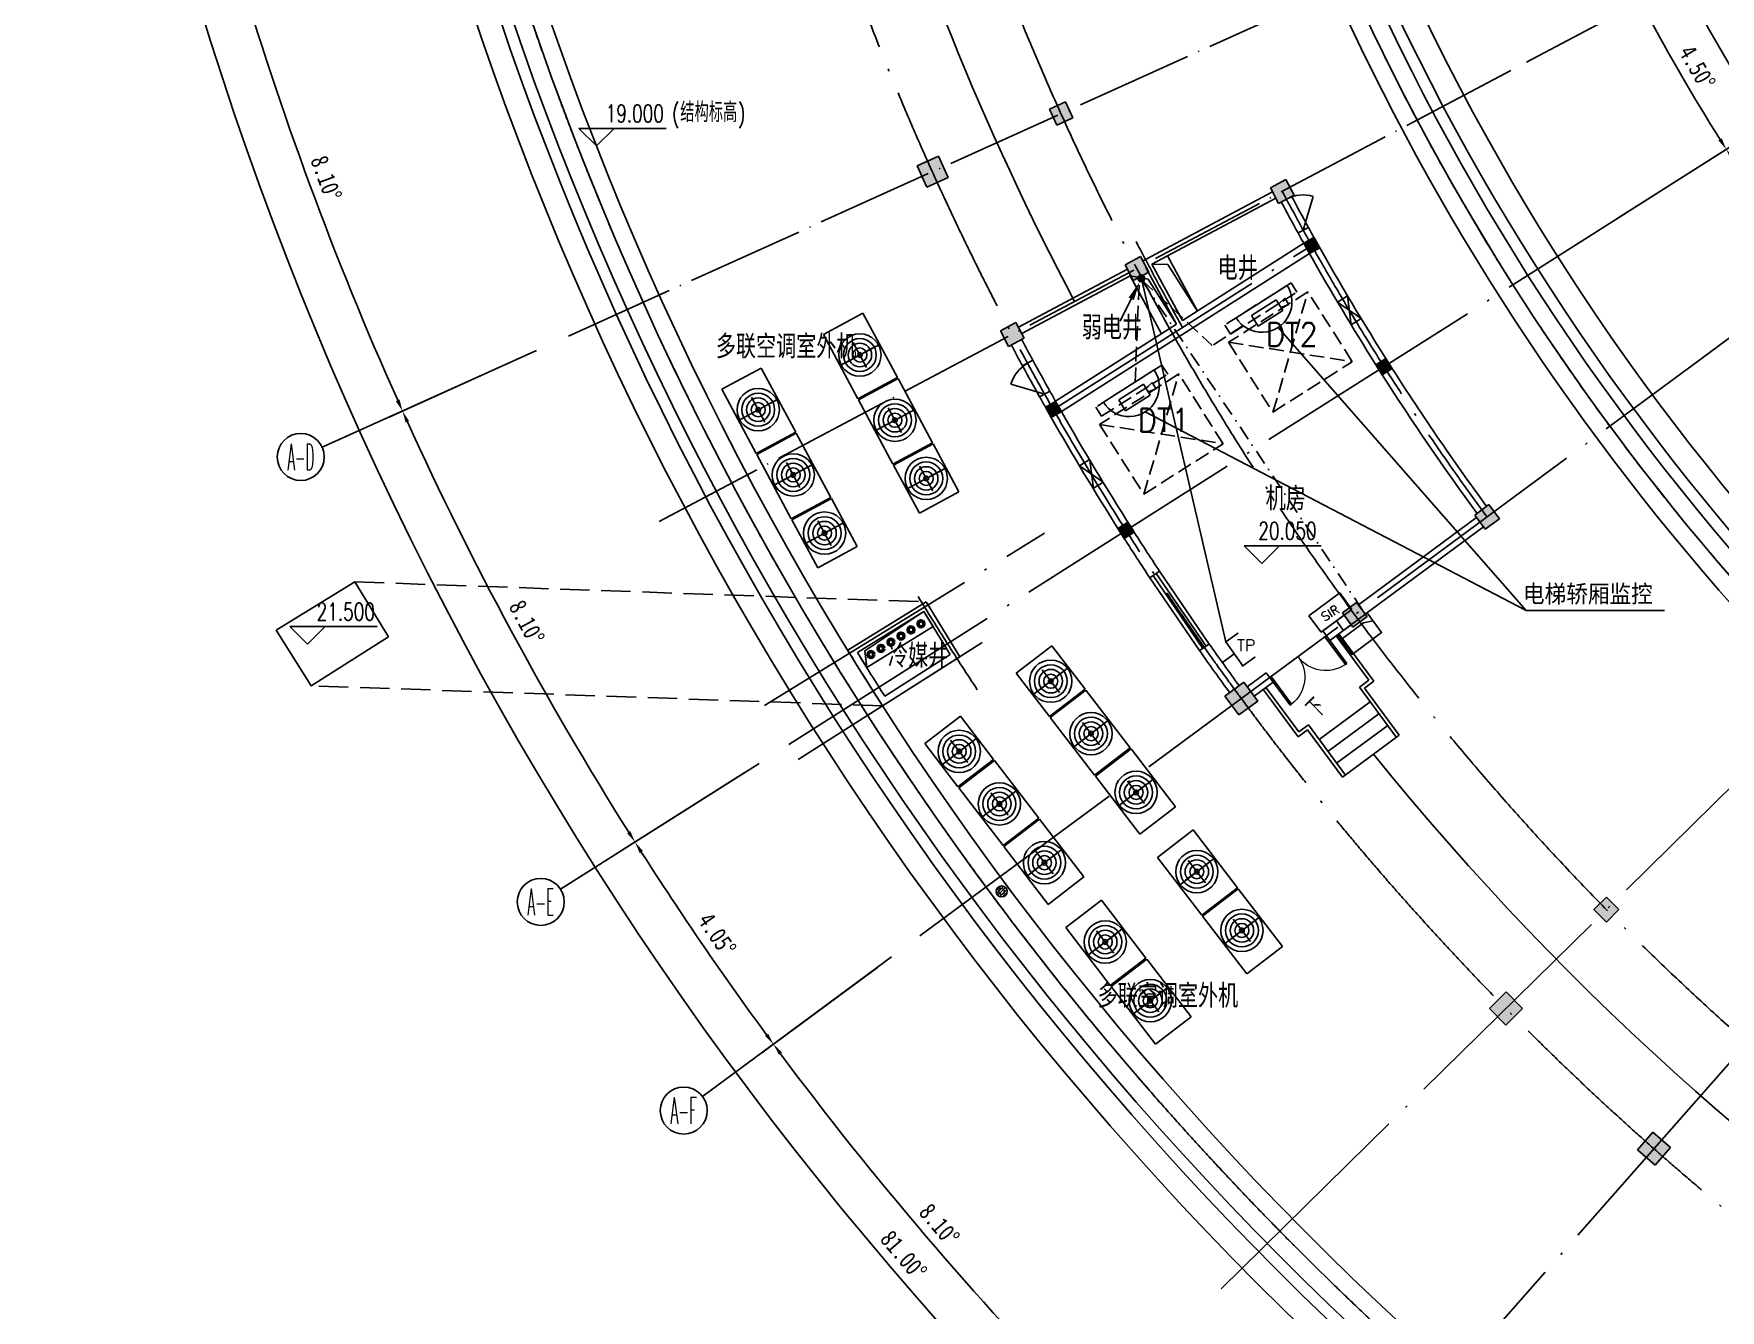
# Model space of a CAD drawing. Extents: x 13680 to 1640314, y -473492 to 65390.
# Drawn here: x 1534365 to 1563073, y -330777 to -309056 of the extents above; entities that cross this region are included whole.
import ezdxf
from ezdxf.enums import TextEntityAlignment as Align

# ---------------------------------------------------------------- set-up
doc = ezdxf.new("R2010")
doc.units = 0
doc.header["$LTSCALE"] = 1000
doc.header["$MEASUREMENT"] = 0
for name, pattern in [('DASH', [0.35, 0.25, -0.1]), ('DASHDOT', [1, 0.5, -0.25, 0, -0.25]), ('DOTE', [2.42, 2, -0.2, 0.02, -0.2])]:
    doc.linetypes.add(name, pattern=pattern)
for name, color, linetype in [('0-电气文字', 6, 'Continuous'), ('ACS_FFG_FM_F', 7, 'Continuous'), ('AXIS', 1, 'Continuous'), ('AXIS_TEXT', 7, 'Continuous'), ('COLUMN', 255, 'Continuous'), ('DIM_ELEV', 3, 'Continuous'), ('DIM_SYMB', 3, 'Continuous'), ('DOOR_FIRE', 4, 'Continuous'), ('DOTE', 8, 'DOTE'), ('EQUIP-通讯', 6, 'Continuous'), ('EQUIP_地漏', 7, 'Continuous'), ('PUB_HATCH', 8, 'Continuous'), ('PUB_TEXT', 7, 'Continuous'), ('STAIR', 2, 'Continuous'), ('TEL_TEXT', 7, 'Continuous'), ('VPIPE-雨水', 4, 'DASH'), ('WALL', 255, 'Continuous'), ('WINDOW', 2, 'Continuous'), ('WINDOW_GROUND', 21, 'Continuous'), ('WIRE-照明', 120, 'Continuous'), ('安保设备SA', 241, 'Continuous')]:
    doc.layers.add(name, color=color, linetype=linetype)
doc.layers.add('ACS_DLJ_QYG', color=6, linetype='Continuous', lineweight=50)
doc.layers.add('KT-SB', color=1, linetype='Continuous', lineweight=30)
doc.styles.add('-DXTGEDITXT', font='GEDITXT', dxfattribs={"bigfont": 'DXT'})
doc.styles.add('-宋体', font='', dxfattribs={"width": 1.3})
doc.styles.add('_TCH_AXIS', font='COMPLEX', dxfattribs={"bigfont": 'GBCBIG'})
doc.styles.add('_TCH_DIM', font='SIMPLEX', dxfattribs={"bigfont": 'GBCBIG'})
doc.styles.add('_TEL_DIM', font='SIMPLEX', dxfattribs={"width": 0.8, "height": 3.5, "bigfont": 'HZTXT'})
doc.styles.add('dim_font', font='', dxfattribs={"width": 0.8})
doc.styles.get("Standard").update_dxf_attribs({"font": 'haiwenrs.shx', "bigfont": 'hztxt.shx'})
doc.styles.get('-宋体').set_extended_font_data('NSimSun')
doc.styles.get('dim_font').set_extended_font_data('NSimSun')
doc.dimstyles.new('ANGL', dxfattribs={"dimtxt": 300, "dimasz": 200, "dimexe": 250, "dimexo": 300, "dimgap": 150, "dimtad": 1, "dimdec": 0, "dimzin": 0, "dimdsep": 46, "dimtxsty": 'dim_font', "dimcen": 0.09, "dimclrt": 7, "dimazin": 2, "dimtfac": 1, "dimtdec": 0, "dimtix": 1, "dimtmove": 2, "dimatfit": 3, "dimfxl": 1, "dimtolj": 1, "dimtzin": 0, "dimarcsym": 0})

# ---------------------------------------------------------------- blocks, each defined once
blk = doc.blocks.new('2222')
at = {"layer": 'KT-SB', "color": 8, "lineweight": -3}
for p, q in [((403625, -41152), (403625, -40387)), ((404865, -40387), (403625, -40387)), ((403625, -40387), (403625, -41152)), ((403625, -41152), (403625, -40387)), ((404225, -41152), (404225, -40387)), ((404865, -41152), (404865, -40387)), ((404865, -41152), (404865, -40387)), ((404865, -40387), (404865, -41152)), ((404865, -41152), (404865, -40387)), ((404865, -41152), (404865, -40387)), ((404885, -41152), (404885, -40387)), ((406125, -40387), (404885, -40387)), ((404885, -40387), (404885, -41152)), ((404885, -41152), (404885, -40387)), ((405485, -41152), (405485, -40387)), ((406125, -41152), (406125, -40387)), ((406125, -41152), (406125, -40387)), ((406125, -40387), (406125, -41152)), ((406125, -41152), (406125, -40387)), ((406125, -41152), (406125, -40387)), ((406145, -41152), (406145, -40387)), ((406145, -41152), (406145, -40387)), ((406145, -41152), (406145, -40387)), ((407075, -40387), (406145, -40387)), ((406145, -40387), (406145, -41152)), ((406145, -41152), (406145, -40387)), ((406145, -41152), (406145, -40387)), ((406610, -41152), (406610, -40387)), ((406610, -41152), (406610, -40387)), ((406610, -41152), (406610, -40387)), ((407075, -41152), (407075, -40387)), ((404225, -41009), (404225, -40529)), ((405485, -41009), (405485, -40529)), ((406610, -41009), (406610, -40529)), ((404465, -40769), (403985, -40769)), ((405725, -40769), (405245, -40769)), ((406850, -40769), (406370, -40769)), ((403625, -41152), (404865, -41152)), ((404885, -41152), (406125, -41152)), ((406145, -41152), (407075, -41152))]:
    blk.add_line(p, q, dxfattribs=at)
for centre, radius in [((404225, -40769), 360), ((405485, -40769), 360), ((406610, -40769), 360), ((404225, -40769), 280), ((404225, -40769), 200), ((404225, -40769), 120), ((404225, -40769), 40), ((405485, -40769), 280), ((405485, -40769), 200), ((405485, -40769), 120), ((405485, -40769), 40), ((406610, -40769), 280), ((406610, -40769), 200), ((406610, -40769), 120), ((406610, -40769), 40)]:
    blk.add_circle(centre, radius, dxfattribs=at)
blk = doc.blocks.new('rewrweqrwer')
at = {"layer": 'KT-SB', "color": 8, "lineweight": -3}
for p, q in [((403556, -32703), (403556, -31938)), ((404796, -31938), (403556, -31938)), ((403556, -31938), (403556, -32703)), ((403556, -32703), (403556, -31938)), ((404156, -32703), (404156, -31938)), ((404156, -32561), (404156, -32081)), ((404796, -32703), (404796, -31938)), ((404796, -32703), (404796, -31938)), ((404796, -31938), (404796, -32703)), ((404796, -32703), (404796, -31938)), ((404796, -32703), (404796, -31938)), ((404816, -32703), (404816, -31938)), ((406056, -31938), (404816, -31938)), ((404816, -31938), (404816, -32703)), ((404816, -32703), (404816, -31938)), ((405416, -32703), (405416, -31938)), ((405416, -32561), (405416, -32081)), ((406056, -32703), (406056, -31938)), ((406056, -32703), (406056, -31938)), ((406056, -31938), (406056, -32703)), ((406056, -32703), (406056, -31938)), ((406056, -32703), (406056, -31938)), ((404396, -32321), (403916, -32321)), ((405656, -32321), (405176, -32321)), ((403556, -32703), (404796, -32703)), ((404816, -32703), (406056, -32703))]:
    blk.add_line(p, q, dxfattribs=at)
for centre, radius in [((404156, -32321), 360), ((404156, -32321), 280), ((404156, -32321), 200), ((405416, -32321), 360), ((405416, -32321), 280), ((405416, -32321), 200), ((404156, -32321), 120), ((404156, -32321), 40), ((405416, -32321), 120), ((405416, -32321), 40)]:
    blk.add_circle(centre, radius, dxfattribs=at)
blk = doc.blocks.new('$TwtSys$00000141')
for p, q in [((-94, 8), (-10, 92)), ((-94, 8), (-10, 92)), ((-87, -35), (35, 87)), ((-87, -35), (35, 87)), ((-66, -66), (66, 66)), ((-66, -66), (66, 66)), ((-32, -87), (88, 33)), ((-32, -87), (88, 33)), ((11, -92), (92, -11)), ((11, -92), (92, -11))]:
    blk.add_line(p, q)
blk.add_circle((0, 0), 94)
blk.add_circle((0, 0), 94)
blk = doc.blocks.new('*D240')
at = {"layer": 'AXIS', "color": 0, "lineweight": -2, "transparency": 16777216}
for p, q in [((1539871, -307044), (1537518, -307727)), ((1542647, -314571), (1540415, -315579))]:
    blk.add_line(p, q, dxfattribs=at)
blk.add_arc((1594415, -291197), 59000, 196.39422, 204.10568, dxfattribs=at)
at = {"layer": 'AXIS', "color": 0, "transparency": 16777216}
for points in [[(1537782, -307859), (1537846, -307840), (1537758, -307657)], [(1540591, -315280), (1540530, -315308), (1540642, -315476)]]:
    blk.add_solid(points, dxfattribs=at)
at = {"layer": 'Defpoints', "color": 0, "transparency": 16777216}
for p in [(1594415, -291197), (1540159, -306960), (1538596, -310308), (1542921, -314447)]:
    blk.add_point(p, dxfattribs=at)
at = {"layer": 'AXIS', "color": 7, "transparency": 16777216, "insert": (1539343, -311514), "char_height": 300, "attachment_point": 5, "rotation": 290.25, "style": 'dim_font'}
blk.add_mtext('\\A1;8.10°', dxfattribs=at)
blk = doc.blocks.new('*D241')
at = {"layer": 'AXIS', "color": 0, "lineweight": -2, "transparency": 16777216}
for p, q in [((1542647, -314571), (1540415, -315579)), ((1546457, -321632), (1544389, -322945))]:
    blk.add_line(p, q, dxfattribs=at)
blk.add_arc((1594415, -291197), 59000, 204.49413, 212.20578, dxfattribs=at)
at = {"layer": 'AXIS', "color": 0, "transparency": 16777216}
for points in [[(1540695, -315672), (1540755, -315645), (1540642, -315476)], [(1544521, -322624), (1544465, -322660), (1544600, -322811)]]:
    blk.add_solid(points, dxfattribs=at)
at = {"layer": 'Defpoints', "color": 0, "transparency": 16777216}
for p in [(1594415, -291197), (1542921, -314447), (1541846, -317982), (1546711, -321471)]:
    blk.add_point(p, dxfattribs=at)
at = {"layer": 'AXIS', "color": 7, "transparency": 16777216, "insert": (1542756, -319071), "char_height": 300, "attachment_point": 5, "rotation": 298.35, "style": 'dim_font'}
blk.add_mtext('\\A1;8.10°', dxfattribs=at)
blk = doc.blocks.new('*D242')
at = {"layer": 'AXIS', "color": 0, "lineweight": -2, "transparency": 16777216}
for p, q in [((1546457, -321632), (1544389, -322945)), ((1548727, -324943), (1546756, -326399))]:
    blk.add_line(p, q, dxfattribs=at)
blk.add_arc((1594415, -291197), 59000, 212.59422, 216.25576, dxfattribs=at)
at = {"layer": 'AXIS', "color": 0, "transparency": 16777216}
for points in [[(1544679, -322997), (1544735, -322962), (1544600, -322811)], [(1546865, -326069), (1546812, -326109), (1546957, -326250)]]:
    blk.add_solid(points, dxfattribs=at)
at = {"layer": 'Defpoints', "color": 0, "transparency": 16777216}
for p in [(1594415, -291197), (1546711, -321471), (1545359, -323976), (1548968, -324765)]:
    blk.add_point(p, dxfattribs=at)
at = {"layer": 'AXIS', "color": 7, "transparency": 16777216, "insert": (1545996, -324382), "char_height": 300, "attachment_point": 5, "rotation": 304.425, "style": 'dim_font'}
blk.add_mtext('\\A1;4.05°', dxfattribs=at)
blk = doc.blocks.new('*D243')
at = {"layer": 'AXIS', "color": 0, "lineweight": -2, "transparency": 16777216}
for p, q in [((1548727, -324943), (1546756, -326399)), ((1553937, -331044), (1552191, -332763))]:
    blk.add_line(p, q, dxfattribs=at)
blk.add_arc((1594415, -291197), 59000, 216.6442, 224.35579, dxfattribs=at)
at = {"layer": 'AXIS', "color": 0, "transparency": 16777216}
for points in [[(1547049, -326431), (1547103, -326391), (1546957, -326250)], [(1552253, -332421), (1552206, -332468), (1552370, -332587)]]:
    blk.add_solid(points, dxfattribs=at)
at = {"layer": 'Defpoints', "color": 0, "transparency": 16777216}
for p in [(1594415, -291197), (1548968, -324765), (1548661, -328447), (1554151, -330834)]:
    blk.add_point(p, dxfattribs=at)
at = {"layer": 'AXIS', "color": 7, "transparency": 16777216, "insert": (1549779, -329320), "char_height": 300, "attachment_point": 5, "rotation": 310.5, "style": 'dim_font'}
blk.add_mtext('\\A1;8.10°', dxfattribs=at)
blk = doc.blocks.new('*D244')
at = {"layer": 'AXIS', "color": 0, "lineweight": -2, "transparency": 16777216}
for p, q in [((1553937, -331044), (1552191, -332763)), ((1556853, -333803), (1555233, -335641))]:
    blk.add_line(p, q, dxfattribs=at)
blk.add_arc((1594415, -291197), 59000, 224.74423, 228.40578, dxfattribs=at)
at = {"layer": 'AXIS', "color": 0, "transparency": 16777216}
for points in [[(1552486, -332753), (1552534, -332706), (1552370, -332587)], [(1555270, -335296), (1555226, -335346), (1555398, -335454)]]:
    blk.add_solid(points, dxfattribs=at)
at = {"layer": 'Defpoints', "color": 0, "transparency": 16777216}
for p in [(1594415, -291197), (1554151, -330834), (1553356, -333566), (1557051, -333578)]:
    blk.add_point(p, dxfattribs=at)
at = {"layer": 'AXIS', "color": 7, "transparency": 16777216, "insert": (1554065, -333829), "char_height": 300, "attachment_point": 5, "rotation": 316.575, "style": 'dim_font'}
blk.add_mtext('\\A1;4.05°', dxfattribs=at)
blk = doc.blocks.new('*D245')
at = {"layer": 'AXIS', "color": 0, "lineweight": -2, "transparency": 16777216}
for p, q in [((1556853, -333803), (1555233, -335641)), ((1563231, -338671), (1561886, -340719))]:
    blk.add_line(p, q, dxfattribs=at)
blk.add_arc((1594415, -291197), 59000, 228.79422, 236.50578, dxfattribs=at)
at = {"layer": 'AXIS', "color": 0, "transparency": 16777216}
for points in [[(1555526, -335611), (1555570, -335561), (1555398, -335454)], [(1561874, -340372), (1561838, -340427), (1562023, -340510)]]:
    blk.add_solid(points, dxfattribs=at)
at = {"layer": 'Defpoints', "color": 0, "transparency": 16777216}
for p in [(1594415, -291197), (1557051, -333578), (1557526, -337242), (1563395, -338420)]:
    blk.add_point(p, dxfattribs=at)
at = {"layer": 'AXIS', "color": 7, "transparency": 16777216, "insert": (1558803, -337860), "char_height": 300, "attachment_point": 5, "rotation": 322.65, "style": 'dim_font'}
blk.add_mtext('\\A1;8.10°', dxfattribs=at)
blk = doc.blocks.new('*D246')
at = {"layer": 'AXIS', "color": 0, "lineweight": -2, "transparency": 16777216}
for p, q in [((1563231, -338671), (1561886, -340719)), ((1570231, -342591), (1569188, -344808))]:
    blk.add_line(p, q, dxfattribs=at)
blk.add_arc((1594415, -291197), 59000, 236.89422, 244.60578, dxfattribs=at)
at = {"layer": 'AXIS', "color": 0, "transparency": 16777216}
for points in [[(1562172, -340647), (1562208, -340591), (1562023, -340510)], [(1569128, -344466), (1569099, -344526), (1569294, -344582)]]:
    blk.add_solid(points, dxfattribs=at)
at = {"layer": 'Defpoints', "color": 0, "transparency": 16777216}
for p in [(1594415, -291197), (1563395, -338420), (1564382, -341981), (1570359, -342320)]:
    blk.add_point(p, dxfattribs=at)
at = {"layer": 'AXIS', "color": 7, "transparency": 16777216, "insert": (1565733, -342413), "char_height": 300, "attachment_point": 5, "rotation": 330.75, "style": 'dim_font'}
blk.add_mtext('\\A1;8.10°', dxfattribs=at)
blk = doc.blocks.new('*D250')
at = {"layer": 'AXIS', "color": 0, "lineweight": -2, "transparency": 16777216}
for p, q in [((1537615, -291197), (1534365, -291197)), ((1585530, -347298), (1585021, -350508))]:
    blk.add_line(p, q, dxfattribs=at)
blk.add_arc((1594415, -291197), 59800, 180.19165, 260.80826, dxfattribs=at)
at = {"layer": 'AXIS', "color": 0, "transparency": 16777216}
for points in [[(1534582, -291397), (1534649, -291397), (1534615, -291197)], [(1584868, -350196), (1584858, -350262), (1585060, -350261)]]:
    blk.add_solid(points, dxfattribs=at)
at = {"layer": 'Defpoints', "color": 0, "transparency": 16777216}
for p in [(1537915, -291197), (1594415, -291197), (1541133, -318346), (1585577, -347001)]:
    blk.add_point(p, dxfattribs=at)
at = {"layer": 'AXIS', "color": 7, "transparency": 16777216, "insert": (1549171, -329839), "char_height": 300, "attachment_point": 5, "rotation": 310.5, "style": 'dim_font'}
blk.add_mtext('\\A1;81.00°', dxfattribs=at)
blk = doc.blocks.new('*D254')
at = {"layer": 'AXIS', "color": 0, "lineweight": -2, "transparency": 16777216}
for p, q in [((1558688, -307328), (1560921, -306320)), ((1559772, -309540), (1561937, -308394))]:
    blk.add_line(p, q, dxfattribs=at)
blk.add_arc((1594415, -291197), 37000, 204.6097, 207.5906, dxfattribs=at)
at = {"layer": 'AXIS', "color": 0, "transparency": 16777216}
for points in [[(1560746, -306619), (1560806, -306591), (1560693, -306423)], [(1561652, -308318), (1561593, -308349), (1561716, -308511)]]:
    blk.add_solid(points, dxfattribs=at)
at = {"layer": 'Defpoints', "color": 0, "transparency": 16777216}
for p in [(1594415, -291197), (1561020, -307126), (1558415, -307452), (1559507, -309680)]:
    blk.add_point(p, dxfattribs=at)
at = {"layer": 'AXIS', "color": 7, "transparency": 16777216, "insert": (1561458, -307343), "char_height": 300, "attachment_point": 5, "rotation": 296.1001, "style": 'dim_font'}
blk.add_mtext('\\A1;3.60°', dxfattribs=at)
blk = doc.blocks.new('*D255')
at = {"layer": 'AXIS', "color": 0, "lineweight": -2, "transparency": 16777216}
for p, q in [((1559772, -309540), (1561937, -308394)), ((1561318, -312201), (1563386, -310889))]:
    blk.add_line(p, q, dxfattribs=at)
blk.add_arc((1594415, -291197), 37000, 208.21, 212.0903, dxfattribs=at)
at = {"layer": 'AXIS', "color": 0, "transparency": 16777216}
for points in [[(1561781, -308703), (1561839, -308671), (1561716, -308511)], [(1563097, -310836), (1563040, -310871), (1563175, -311023)]]:
    blk.add_solid(points, dxfattribs=at)
at = {"layer": 'Defpoints', "color": 0, "transparency": 16777216}
for p in [(1594415, -291197), (1562180, -309361), (1559507, -309680), (1561064, -312362)]:
    blk.add_point(p, dxfattribs=at)
at = {"layer": 'AXIS', "color": 7, "transparency": 16777216, "insert": (1562680, -309630), "char_height": 300, "attachment_point": 5, "rotation": 300.1501, "style": 'dim_font'}
blk.add_mtext('\\A1;4.50°', dxfattribs=at)
blk = doc.blocks.new('*D256')
at = {"layer": 'AXIS', "color": 0, "lineweight": -2, "transparency": 16777216}
for p, q in [((1561318, -312201), (1563386, -310889)), ((1562884, -314487), (1564854, -313031))]:
    blk.add_line(p, q, dxfattribs=at)
blk.add_arc((1594415, -291197), 37000, 212.7097, 216.1403, dxfattribs=at)
at = {"layer": 'AXIS', "color": 0, "transparency": 16777216}
for points in [[(1563255, -311209), (1563311, -311173), (1563175, -311023)], [(1564562, -312999), (1564508, -313038), (1564653, -313179)]]:
    blk.add_solid(points, dxfattribs=at)
at = {"layer": 'Defpoints', "color": 0, "transparency": 16777216}
for p in [(1594415, -291197), (1563651, -311753), (1561064, -312362), (1562642, -314665)]:
    blk.add_point(p, dxfattribs=at)
at = {"layer": 'AXIS', "color": 7, "transparency": 16777216, "insert": (1564143, -311944), "char_height": 300, "attachment_point": 5, "rotation": 304.425, "style": 'dim_font'}
blk.add_mtext('\\A1;4.05°', dxfattribs=at)
blk = doc.blocks.new('*D257')
at = {"layer": 'AXIS', "color": 0, "lineweight": -2, "transparency": 16777216}
for p, q in [((1562884, -314487), (1564854, -313031)), ((1566480, -318697), (1568226, -316978))]:
    blk.add_line(p, q, dxfattribs=at)
blk.add_arc((1594415, -291197), 37000, 216.7597, 224.2403, dxfattribs=at)
at = {"layer": 'AXIS', "color": 0, "transparency": 16777216}
for points in [[(1564746, -313360), (1564799, -313320), (1564653, -313179)], [(1567932, -316987), (1567884, -317034), (1568048, -317154)]]:
    blk.add_solid(points, dxfattribs=at)
at = {"layer": 'Defpoints', "color": 0, "transparency": 16777216}
for p in [(1594415, -291197), (1565722, -314557), (1562642, -314665), (1566266, -318908)]:
    blk.add_point(p, dxfattribs=at)
at = {"layer": 'AXIS', "color": 7, "transparency": 16777216, "insert": (1566508, -315032), "char_height": 300, "attachment_point": 5, "rotation": 310.5, "style": 'dim_font'}
blk.add_mtext('\\A1;8.10°', dxfattribs=at)
blk = doc.blocks.new('*D264')
at = {"layer": 'AXIS', "color": 0, "lineweight": -2, "transparency": 16777216}
for p, q in [((1555215, -291197), (1558465, -291197)), ((1588283, -329914), (1588791, -326704))]:
    blk.add_line(p, q, dxfattribs=at)
blk.add_arc((1594415, -291197), 36200, 180.3166, 260.6833, dxfattribs=at)
at = {"layer": 'AXIS', "color": 0, "transparency": 16777216}
for points in [[(1558182, -291397), (1558249, -291397), (1558215, -291197)], [(1588560, -326887), (1588549, -326952), (1588752, -326951)]]:
    blk.add_solid(points, dxfattribs=at)
at = {"layer": 'Defpoints', "color": 0, "transparency": 16777216}
for p in [(1554915, -291197), (1594415, -291197), (1562161, -307631), (1588236, -330211)]:
    blk.add_point(p, dxfattribs=at)
at = {"layer": 'AXIS', "color": 7, "transparency": 16777216, "insert": (1567117, -314512), "char_height": 300, "attachment_point": 5, "rotation": 310.5, "style": 'dim_font'}
blk.add_mtext('\\A1;81.00°', dxfattribs=at)
blk = doc.blocks.new('$DorLib2D$00000114')
at = {"color": 0}
blk.add_line((0.5, 0), (-0.207, 0.707), dxfattribs=at)
blk.add_arc((0.5, 0), 1, 135, 180, dxfattribs=at)
blk = doc.blocks.new('$TCHSYS$WIN2D')
for p, q in [((-0.5, 0.5), (0.5, 0.5)), ((-0.5, 0.5), (-0.5, -0.5)), ((0.5, 0.5), (0.5, -0.5)), ((0.5, 0.167), (-0.5, 0.167)), ((0.5, -0.167), (-0.5, -0.167)), ((-0.5, -0.5), (0.5, -0.5))]:
    blk.add_line(p, q)
blk = doc.blocks.new('$DorLib2D$00000002')
for p, q in [((-0.5, 0), (-0.5, 0.4875)), ((-0.475, 0.4875), (-0.5, 0.4875)), ((-0.475, 0), (-0.475, 0.4875)), ((0.475, 0), (0.475, 0.4875)), ((0.475, 0.4875), (0.5, 0.4875)), ((0.5, 0), (0.5, 0.4875)), ((-0.5, 0), (-0.475, 0)), ((0.5, 0), (0.475, 0))]:
    blk.add_line(p, q)
at = {"lineweight": 13}
for centre, start, end in [((-0.4875, 0), 0, 88.53072), ((0.4875, 0), 91.46928, 180)]:
    blk.add_arc(centre, 0.4875, start, end, dxfattribs=at)
blk = doc.blocks.new('$equip$00001847')
for p, q in [((-0.5, 0.499), (-0.5, 0.999)), ((0.5, 0.999), (0.5, 0.499)), ((0.5, 0.499), (-0.5, 0.499)), ((0, 0.5), (0, 0))]:
    blk.add_line(p, q)
for p in [(-0.5, 0.999), (0.5, 0.999), (-0.5, 0.499), (0, 0), (0.5, 0.499)]:
    blk.add_point(p)
at = {"color": 7, "style": '_TEL_DIM'}
blk.add_attdef('$TEXT$', text='', height=0.4, dxfattribs=at).set_placement((0, 0.999), align=Align.MIDDLE_CENTER)
at = {"color": 7, "style": '_TEL_DIM', "flags": 1}
blk.add_attdef('A', text='', height=0.00002, dxfattribs=at).set_placement((0, 0), align=Align.MIDDLE_CENTER)
blk = doc.blocks.new('$TelecSys$00000081')
for p, q in [((0.104, 0.104), (0.104, 0.104)), ((-1.15, -1.15), (-0.55, -0.55)), ((-0.104, -0.104), (-0.104, -0.104))]:
    blk.add_line(p, q)
at = {"const_width": 0.142}
blk.add_lwpolyline([(0.071, 0, 1), (-0.071, 0, 1)], format="xyb", close=True, dxfattribs=at)
blk.add_solid([(-0.62, -0.48), (-0.48, -0.62), (-0.1, -0.1)])
at = {"width": 0.8, "flags": 9}
blk.add_attdef('A', (0, 0), '', height=0.00002, rotation=180, dxfattribs=at)
blk = doc.blocks.new('A$C59FF3FA0')
at = {"layer": '安保设备SA'}
for p, q in [((0, 724), (1426, 724)), ((334, 575), (334, 273)), ((334, 575), (1024, 575)), ((1024, 273), (1024, 575)), ((1024, 461), (1224, 500)), ((1224, 500), (1224, 322)), ((334, 273), (1024, 273)), ((1024, 361), (1224, 322))]:
    blk.add_line(p, q, dxfattribs=at)
blk.add_ellipse((713, 713), major_axis=(-713, 11), ratio=1, start_param=0.00047, end_param=3.17192, dxfattribs=at)
blk = doc.blocks.new('$equip$00001889')
for p, q in [((-0.65, 0.35), (-0.65, -0.35)), ((0.65, 0.35), (-0.65, 0.35)), ((0.65, 0.35), (0.65, -0.35)), ((-0.65, -0.35), (0.65, -0.35))]:
    blk.add_line(p, q)
for p in [(-0.65, 0), (0, 0.35), (0.65, 0), (0, -0.35)]:
    blk.add_point(p)
at = {"color": 7, "style": '_TEL_DIM'}
blk.add_attdef('$TEXT$', text='', height=0.3, dxfattribs=at).set_placement((-0.02, -0.003), align=Align.MIDDLE_CENTER)
at = {"color": 7, "style": '_TEL_DIM', "flags": 1}
blk.add_attdef('A', text='', height=0.00002, dxfattribs=at).set_placement((0, 0), align=Align.MIDDLE_CENTER)
blk = doc.blocks.new('$equip$00001876')
at = {"color": 0, "linetype": 'Continuous'}
blk.add_lwpolyline([(-0.625, 0.415), (0.625, 0.415), (0.625, -0.415), (-0.625, -0.415)], close=True, dxfattribs=at)
blk.add_lwpolyline([(0.625, 0.075), (0.325, 0.215), (-0.625, 0.215)], dxfattribs=at)
for p in [(-0.625, 0), (0, 0.415), (0.625, 0), (0, -0.415)]:
    blk.add_point(p)
at = {"layer": 'TEL_TEXT', "style": '_TEL_DIM', "flags": 1}
blk.add_attdef('A', text='', height=0.00002, dxfattribs=at).set_placement((0, 0), align=Align.MIDDLE_CENTER)

msp = doc.modelspace()

# ---------------------------------------------------------------- hatches: boundary and pattern name
at = {"layer": 'PUB_HATCH'}
for points in [[(1551654.269, -310339.741), (1551777.724, -310613.162), (1552051.145, -310489.708), (1551927.69, -310216.287)], [(1549400.756, -311302.381), (1549565.361, -311666.943), (1549929.923, -311502.337), (1549765.317, -311137.775)], [(1555415.267, -311676.923), (1555555.647, -311942.052), (1555820.776, -311801.672), (1555680.396, -311536.543)], [(1552940.723, -312987.126), (1553081.103, -313252.255), (1553346.232, -313111.875), (1553205.852, -312846.746)], [(1550819.685, -314110.158), (1550960.065, -314375.287), (1551225.195, -314234.907), (1551084.815, -313969.778)], [(1558893.365, -317247.367), (1559071.602, -317488.68), (1559312.914, -317310.444), (1559134.678, -317069.131)], [(1556641.113, -318910.905), (1556819.349, -319152.218), (1557060.662, -318973.982), (1556882.426, -318732.669)], [(1554640.686, -320326.282), (1554878.334, -320648.033), (1555200.085, -320410.384), (1554962.437, -320088.634)], [(1560922.902, -323956.862), (1561133.361, -324170.653), (1561347.153, -323960.194), (1561136.694, -323746.402)], [(1559141.861, -325639.982), (1559422.474, -325925.038), (1559707.529, -325644.425), (1559426.917, -325359.37)], [(1561662.543, -328045.217), (1561962.587, -328309.742), (1562227.112, -328009.698), (1561927.068, -327745.173)]]:
    msp.add_hatch(color=256, dxfattribs=at).paths.add_polyline_path(points)
at = {"layer": 'PUB_HATCH', "linetype": 'ByBlock'}
for points in [[(1555982.57, -312619.886), (1556080.343, -312794.357), (1556254.815, -312696.584), (1556157.042, -312522.112)], [(1557211.229, -314688.95), (1557318.394, -314857.816), (1557487.26, -314750.65), (1557380.094, -314581.785)], [(1551585.966, -315410.705), (1551684.75, -315584.607), (1551858.652, -315485.824), (1551759.868, -315311.922)], [(1552820.723, -317475.25), (1552927.889, -317644.115), (1553096.754, -317536.95), (1552989.589, -317368.084)]]:
    msp.add_hatch(color=256, dxfattribs=at).paths.add_polyline_path(points)

# ---------------------------------------------------------------- linework, layer by layer
at = {"layer": '0-电气文字', "color": 6, "linetype": 'Continuous'}
for p, q in [((1559768.078, -318868.819), (1555545.19, -314053.764)), ((1559768.078, -318868.819), (1553285.786, -315490.783)), ((1562123.421, -318868.819), (1559768.078, -318868.819))]:
    msp.add_line(p, q, dxfattribs=at)
at = {"layer": 'ACS_DLJ_QYG'}
for centre in [(1549297.217, -319200.529), (1549467.563, -319095.732), (1548786.181, -319514.92), (1548956.526, -319410.123), (1549126.872, -319305.326), (1548615.836, -319619.718)]:
    msp.add_circle(centre, 50, dxfattribs=at)
at = {"layer": 'ACS_FFG_FM_F'}
msp.add_lwpolyline([(1548385.404, -319585.41), (1548543.969, -319840.89), (1549673.858, -319144.939), (1549516.678, -318889.445)], close=True, dxfattribs=at)
msp.add_lwpolyline([(1548543.732, -319840.51), (1548514.041, -319553.962), (1549516.678, -318889.445)], dxfattribs=at)
at = {"layer": 'AXIS'}
for p, q in [((1561064.287, -312362.162), (1564441.599, -310218.855)), ((1562642.394, -314664.774), (1565859.897, -312288.291)), ((1542920.917, -314447.482), (1539275.302, -316093.534)), ((1542920.917, -314447.482), (1539275.302, -316093.534)), ((1546710.712, -321471.218), (1543333.401, -323614.525)), ((1548968.004, -324764.827), (1545750.501, -327141.31))]:
    msp.add_line(p, q, dxfattribs=at)
for centre in [(1538910.74, -316258.139), (1542995.669, -323828.856), (1545428.75, -327378.958)]:
    msp.add_circle(centre, 400, dxfattribs=at)
at = {"layer": 'COLUMN'}
for p, q in [((1551927.69, -310216.287), (1551654.269, -310339.741)), ((1552051.145, -310489.708), (1551927.69, -310216.287)), ((1551654.269, -310339.741), (1551777.724, -310613.162)), ((1551777.724, -310613.162), (1552051.145, -310489.708)), ((1549765.317, -311137.775), (1549400.756, -311302.381)), ((1549929.923, -311502.337), (1549765.317, -311137.775)), ((1549400.756, -311302.381), (1549565.361, -311666.943)), ((1549565.361, -311666.943), (1549929.923, -311502.337)), ((1555680.396, -311536.543), (1555415.267, -311676.923)), ((1555415.267, -311676.923), (1555555.647, -311942.052)), ((1555820.776, -311801.672), (1555680.396, -311536.543)), ((1555555.647, -311942.052), (1555820.776, -311801.672)), ((1553205.852, -312846.746), (1552940.723, -312987.126)), ((1553346.232, -313111.875), (1553205.852, -312846.746)), ((1552940.723, -312987.126), (1553081.103, -313252.255)), ((1553081.103, -313252.255), (1553346.232, -313111.875)), ((1551084.815, -313969.778), (1550819.685, -314110.158)), ((1551225.195, -314234.907), (1551084.815, -313969.778)), ((1550819.685, -314110.158), (1550960.065, -314375.287)), ((1550960.065, -314375.287), (1551225.195, -314234.907)), ((1559134.678, -317069.131), (1558893.365, -317247.367)), ((1559312.914, -317310.444), (1559134.678, -317069.131)), ((1558893.365, -317247.367), (1559071.602, -317488.68)), ((1559071.602, -317488.68), (1559312.914, -317310.444)), ((1556882.426, -318732.669), (1556641.113, -318910.905)), ((1556641.113, -318910.905), (1556819.349, -319152.218)), ((1557060.662, -318973.982), (1556882.426, -318732.669)), ((1556819.349, -319152.218), (1557060.662, -318973.982)), ((1554962.437, -320088.634), (1554640.686, -320326.282)), ((1554640.686, -320326.282), (1554878.334, -320648.033)), ((1555200.085, -320410.384), (1554962.437, -320088.634)), ((1554878.334, -320648.033), (1555200.085, -320410.384)), ((1561136.694, -323746.402), (1560922.902, -323956.862)), ((1561347.153, -323960.194), (1561136.694, -323746.402)), ((1560922.902, -323956.862), (1561133.361, -324170.653)), ((1561133.361, -324170.653), (1561347.153, -323960.194)), ((1559426.917, -325359.37), (1559141.861, -325639.982)), ((1559707.529, -325644.425), (1559426.917, -325359.37)), ((1559141.861, -325639.982), (1559422.474, -325925.038)), ((1559422.474, -325925.038), (1559707.529, -325644.425)), ((1561927.068, -327745.173), (1561662.543, -328045.217)), ((1562227.112, -328009.698), (1561927.068, -327745.173)), ((1561662.543, -328045.217), (1561962.587, -328309.742)), ((1561962.587, -328309.742), (1562227.112, -328009.698))]:
    msp.add_line(p, q, dxfattribs=at)
at = {"layer": 'COLUMN', "linetype": 'ByBlock'}
for p, q in [((1556157.042, -312522.112), (1555982.57, -312619.886)), ((1555982.57, -312619.886), (1556080.343, -312794.357)), ((1556254.815, -312696.584), (1556157.042, -312522.112)), ((1556080.343, -312794.357), (1556254.815, -312696.584)), ((1557380.094, -314581.785), (1557211.229, -314688.95)), ((1557487.26, -314750.65), (1557380.094, -314581.785)), ((1557211.229, -314688.95), (1557318.394, -314857.816)), ((1557318.394, -314857.816), (1557487.26, -314750.65)), ((1551759.868, -315311.922), (1551585.966, -315410.705)), ((1551585.966, -315410.705), (1551684.75, -315584.607)), ((1551684.75, -315584.607), (1551858.652, -315485.824)), ((1551858.652, -315485.824), (1551759.868, -315311.922)), ((1552989.589, -317368.084), (1552820.723, -317475.25)), ((1552820.723, -317475.25), (1552927.889, -317644.115)), ((1553096.754, -317536.95), (1552989.589, -317368.084)), ((1552927.889, -317644.115), (1553096.754, -317536.95))]:
    msp.add_line(p, q, dxfattribs=at)
at = {"layer": 'DIM_ELEV', "color": 9}
for p, q in [((1543944.631, -310966.136), (1543644.631, -310666.136)), ((1543644.631, -310666.136), (1545130.123, -310666.136)), ((1543944.631, -310966.136), (1544244.631, -310666.136)), ((1555271.212, -318068.514), (1554971.212, -317768.514)), ((1554971.212, -317768.514), (1556279.803, -317768.514)), ((1555271.212, -318068.514), (1555571.212, -317768.514)), ((1539024.953, -319444.988), (1538724.953, -319144.988)), ((1538724.953, -319144.988), (1540211.989, -319144.988)), ((1539024.953, -319444.988), (1539324.953, -319144.988))]:
    msp.add_line(p, q, dxfattribs=at)
at = {"layer": 'DIM_SYMB'}
for points in [[(1556512.498, -320425.797, 0, 0, 0), (1556971.085, -321035.816, 80, 0, 0), (1557151.355, -321275.614, 0, 0, 0)], [(1549559.882, -321881.454, 0, 0, 0), (1549780.494, -322222.707, 80, 0, 0), (1549943.367, -322474.645, 0, 0, 0)], [(1551897.948, -325046.944, 0, 0, 0), (1551636.65, -324735.742, 80, 0, 0), (1551443.741, -324505.99, 0, 0, 0)]]:
    msp.add_lwpolyline(points, format="xyseb", dxfattribs=at)
at = {"layer": 'DOTE', "linetype": 'DOTE'}
msp.add_line((1559506.59, -309680.406), (1545012.834, -317354.455), dxfattribs=at)
at = {"layer": 'DOTE', "linetype": 'DOTE', "ltscale": 2}
for p, q in [((1547217.309, -321149.722), (1561064.287, -312362.162)), ((1551722.309, -315448.264), (1556118.692, -312658.235)), ((1549450.63, -324408.355), (1562642.394, -314664.774)), ((1546803.801, -320487.973), (1551572.56, -317554.213)), ((1554578.754, -330412.618), (1566266.024, -318907.501)), ((1547378.057, -321403.02), (1550510.354, -319415.204)), ((1557447.907, -333128.213), (1568293.421, -320826.391))]:
    msp.add_line(p, q, dxfattribs=at)
at = {"layer": 'DOTE', "linetype": 'DOTE'}
msp.add_lwpolyline([(1558414.811, -307451.821), (1543467.797, -314200.657)], dxfattribs=at)
at = {"layer": 'DOTE', "linetype": 'DOTE', "ltscale": 2}
for centre, radius, start, end in [((1594415.24, -291197.004), 54500, 180.0000233, 260.9998842), ((1594415.24, -291197.004), 49100, 180.0000233, 260.9998842), ((1594415.24, -291197.004), 41300, 180.0000233, 260.9998842), ((1594415.24, -291197.004), 46700, 184.0500023, 256.9499979), ((1594415.24, -291197.004), 43900, 207.9002575, 216.4499786), ((1594415.166, -291197.269), 46500, 207.3965066, 209.4414801), ((1594415.16, -291197.269), 52700, 211.3705715, 213.412732)]:
    msp.add_arc(centre, radius, start, end, dxfattribs=at)
at = {"layer": 'PUB_TEXT', "color": 9, "linetype": 'Continuous', "ltscale": 1.1}
for p, q in [((1554172.93, -313774.508), (1553663.059, -312833.288)), ((1553563.905, -314161.857), (1553029.506, -313175.356)), ((1553029.506, -313175.356), (1553335.234, -313230.941)), ((1553399.245, -312976.124), (1553669.526, -312984.59)), ((1553669.526, -312984.59), (1554164.66, -313759.242)), ((1553335.234, -313230.941), (1553817.665, -314000.462))]:
    msp.add_line(p, q, dxfattribs=at)
at = {"layer": 'STAIR', "color": 9, "linetype": 'DASH'}
for p, q in [((1555458.406, -315494.788), (1556052.849, -313448.058)), ((1554702.778, -314306.726), (1556808.476, -314636.12)), ((1553261.844, -316891.838), (1553856.287, -314845.109)), ((1552506.216, -315703.776), (1554611.914, -316033.171))]:
    msp.add_line(p, q, dxfattribs=at)
at = {"layer": 'STAIR', "color": 9}
for p, q in [((1556558.936, -313622.441), (1556727.881, -313515.224)), ((1556959.241, -313901.367), (1556558.936, -313622.441)), ((1556727.881, -313515.224), (1556790.34, -314008.555)), ((1556790.34, -314008.555), (1556959.241, -313901.367)), ((1552335.488, -316302.86), (1552163.735, -316406.574)), ((1552341.028, -316311.953), (1552402.24, -316800.672)), ((1552164.279, -316406.246), (1552567.907, -316688.193)), ((1552567.907, -316688.193), (1552396.351, -316791.788)), ((1557091.334, -320057.775), (1556533.265, -319302.21)), ((1557175.244, -320070.39), (1556581.452, -319266.46)), ((1556930.459, -320176.599), (1557091.334, -320057.775)), ((1557014.369, -320189.214), (1557175.244, -320070.39)), ((1555888.243, -321020.984), (1555296.48, -320219.8)), ((1555900.858, -320937.074), (1555344.666, -320184.05)), ((1557560.227, -321029.237), (1556930.459, -320176.599)), ((1557608.49, -320993.59), (1557014.369, -320189.214)), ((1556245.911, -321067.606), (1557114.637, -320425.956)), ((1556394.441, -321268.7), (1557263.167, -320627.05)), ((1555888.243, -321020.984), (1556049.118, -320902.159)), ((1555900.858, -320937.074), (1556061.733, -320818.25)), ((1556643.239, -321706.535), (1556049.118, -320902.159)), ((1556691.501, -321670.888), (1556061.733, -320818.25)), ((1556542.971, -321469.794), (1557411.697, -320828.143)), ((1556643.239, -321706.535), (1557608.49, -320993.59))]:
    msp.add_line(p, q, dxfattribs=at)
at = {"layer": 'STAIR', "color": 9, "linetype": 'DASH'}
for points in [[(1554738.336, -314168.039), (1555865.09, -313451.405), (1555766.308, -313296.092), (1554639.554, -314012.726)], [(1555458.406, -315494.788), (1556808.476, -314636.12), (1556052.849, -313448.058), (1554702.778, -314306.726)], [(1552541.773, -315565.09), (1553668.528, -314848.455), (1553569.746, -314693.142), (1552442.992, -315409.777)], [(1553261.844, -316891.838), (1554611.914, -316033.171), (1553856.287, -314845.109), (1552506.216, -315703.776)]]:
    msp.add_lwpolyline(points, close=True, dxfattribs=at)
at = {"layer": 'STAIR', "color": 9, "linetype": 'ByBlock', "ltscale": 2}
for start, end in [(184.1696183, 207.900236), (218.9627075, 256.8303819)]:
    msp.add_arc((1594415.24, -291197.004), 47900, start, end, dxfattribs=at)
at = {"layer": 'VPIPE-雨水', "linetype": 'Continuous'}
msp.add_circle((1550839.541, -323650.602), 50, dxfattribs=at)
at = {"layer": 'WALL'}
for p, q in [((1553289.519, -312898.558), (1555453.011, -311748.209)), ((1553399.245, -312976.124), (1555509.163, -311854.261)), ((1555600.544, -311919.441), (1555688.528, -311871.694)), ((1553919.169, -313935.903), (1555984.082, -312622.584)), ((1556062.513, -312351.397), (1555886.725, -312446.793)), ((1553245.639, -312921.89), (1553289.519, -312898.558)), ((1553969.999, -314140.6), (1556082.11, -312797.262)), ((1551126.561, -314048.623), (1552980.754, -313062.731)), ((1551182.713, -314154.675), (1553036.906, -313168.783)), ((1553293.288, -313032.462), (1553817.665, -314000.462)), ((1553399.245, -312976.124), (1553919.169, -313935.903)), ((1551758.846, -315309.906), (1553817.665, -314000.462)), ((1551857.745, -315484.029), (1553969.999, -314140.6)), ((1551197.263, -314709.691), (1551372.363, -314613.04)), ((1551662.312, -315138.33), (1551487.211, -315234.981)), ((1556912.132, -318772.888), (1558923.071, -317287.586)), ((1557030.956, -318933.763), (1559041.896, -317448.461)), ((1553363.148, -318314.633), (1553528.346, -318201.854)), ((1548220.31, -319546.086), (1549556.007, -318724.36)), ((1548385.404, -319585.41), (1549516.678, -318889.445)), ((1549516.678, -318889.445), (1549965.532, -319619.048)), ((1549556.007, -318724.36), (1550129.746, -319656.96)), ((1556670.819, -318951.124), (1556308.85, -319218.479)), ((1556308.85, -319218.479), (1556427.674, -319379.354)), ((1556427.674, -319379.354), (1556789.643, -319111.999)), ((1554374.086, -319440.694), (1554208.888, -319553.472)), ((1548814.214, -320491.822), (1550129.746, -319656.96)), ((1548850.79, -320326.486), (1549965.532, -319619.048)), ((1555343.599, -319931.423), (1555021.849, -320169.072)), ((1555462.423, -320092.299), (1555343.599, -319931.423)), ((1555140.673, -320329.947), (1555462.423, -320092.299))]:
    msp.add_line(p, q, dxfattribs=at)
for centre, radius, start, end in [((1594415.321, -291196.957), 44000.094, 208.0955893, 208.0969255), ((1594415.321, -291196.957), 44000.094, 208.8782359, 209.1358791), ((1594415.321, -291196.957), 43800.094, 208.8800198, 209.2630606), ((1594415.321, -291196.957), 43800.094, 209.2660942, 212.3999956), ((1594415.321, -291196.957), 44000.094, 209.400738, 212.2697781), ((1594415.248, -291197.001), 49000.008, 208.075624, 208.5469188), ((1594415.248, -291197.001), 49200.008, 208.074911, 208.5483448), ((1594415.321, -291196.957), 44000.094, 212.5302131, 216.2546392), ((1594415.321, -291196.957), 43800.094, 212.3999956, 216.2537472), ((1594415.248, -291197.001), 49000.008, 209.248504, 209.4787024), ((1594415.248, -291197.001), 49200.008, 209.247078, 209.4818182), ((1594415.248, -291197.001), 49000.008, 209.7128547, 212.3999974), ((1594415.248, -291197.001), 49200.008, 209.714728, 212.2835426), ((1594415.248, -291197.001), 49000.008, 212.3999974, 213.4438389), ((1594415.248, -291197.001), 49200.008, 212.5164523, 213.4474043), ((1594415.248, -291197.001), 49000.008, 215.1978596, 216.2161145), ((1594719.633, -291004.774), 54560, 211.5416272, 212.7143984), ((1594719.633, -291004.774), 54440, 211.6677934, 212.5887952), ((1594415.248, -291197.001), 49200.008, 215.1942942, 216.2170652)]:
    msp.add_arc(centre, radius, start, end, dxfattribs=at)
at = {"layer": 'WINDOW'}
msp.add_lwpolyline([(1540402.466, -319315.842), (1539828.727, -318383.241), (1538493.036, -319204.964), (1539086.934, -320150.704), (1540402.466, -319315.842)], dxfattribs=at)
for centre, radius, start, end in [((1594415.24, -291197.026), 40800, 179.4382969, 261.56166), ((1594415.24, -291197.026), 55000, 179.7916729, 261.4168247), ((1594415.24, -291197.026), 54800, 180.0000217, 260.9999351), ((1594415.24, -291197.026), 54500, 180.0000219, 260.9998805), ((1594415.24, -291197.026), 41000, 180.0000291, 260.9999278), ((1594415.24, -291197.026), 54200, 180.3171589, 260.6827293), ((1594415.24, -291197.004), 41600, 183.8434065, 257.156443), ((1594415.24, -291197.004), 41300, 184.6742932, 256.325545), ((1594415.321, -291196.957), 44000.094, 208.0969255, 208.878236), ((1594415.321, -291196.957), 43800.094, 208.0951417, 208.8800198), ((1594415.248, -291197.001), 49000.008, 208.5469188, 209.248504), ((1594415.248, -291197.001), 49200.008, 208.5483448, 209.247078)]:
    msp.add_arc(centre, radius, start, end, dxfattribs=at)
at = {"layer": 'WINDOW_GROUND', "color": 9, "linetype": 'DASH', "ltscale": 2}
for p, q in [((1539828.727, -318383.241), (1549556.007, -318724.36)), ((1548814.214, -320491.822), (1539086.934, -320150.704))]:
    msp.add_line(p, q, dxfattribs=at)
at = {"layer": 'WINDOW_GROUND', "color": 9, "ltscale": 2}
for radius, start, end in [(55400, 179.1726169, 261.8263191), (40400, 178.8653855, 262.1335564)]:
    msp.add_arc((1594415.24, -291197.026), radius, start, end, dxfattribs=at)
at = {"layer": 'WIRE-照明', "linetype": 'DASH'}
for p, q in [((1553113.347, -314983.42), (1553183.918, -313229.558)), ((1553229.341, -313247.684), (1554422.428, -314363.034)), ((1554952.021, -314023.553), (1554422.428, -314363.034))]:
    msp.add_line(p, q, dxfattribs=at)
at = {"layer": 'WIRE-照明'}
for p, q in [((1553229.179, -313251.688), (1554654.227, -319405.79)), ((1556541.129, -319046.915), (1556659.953, -319207.79))]:
    msp.add_line(p, q, dxfattribs=at)
at = {"layer": 'WIRE-照明', "linetype": 'DASHDOT', "ltscale": 0.5}
msp.add_line((1553229.179, -313251.688), (1557030.956, -318933.763), dxfattribs=at)

# ---------------------------------------------------------------- block references
at = {"color": 1}
for name, p, rotation in [('2222', (1392870.724, 60793.329), 298.2716800497801), ('2222', (1391140.126, 59862.601), 298.2716800497801), ('rewrweqrwer', (1333815.13, 17029.163), 307.4924608484531), ('rewrweqrwer', (1332256.033, 15833.152), 307.4924608484531)]:
    msp.add_blockref(name, p, dxfattribs=dict(at, rotation=rotation))
at = {"color": 1, "xscale": -1, "rotation": 307.4924608484531}
for p in [(1831510.752, -617876.319), (1829951.656, -619072.33)]:
    msp.add_blockref('2222', p, dxfattribs=at)
at = {"layer": 'DOOR_FIRE', "xscale": 1200.000000000002, "yscale": -1200, "zscale": 200, "rotation": 36.44997859402801}
msp.add_blockref('$DorLib2D$00000002', (1555885.637, -319655.389), dxfattribs=at)
at = {"layer": 'EQUIP-通讯'}
ref = msp.add_blockref('$equip$00001889', (1556437.158, -318906.149), dxfattribs=dict(at, xscale=500.0000000000238, yscale=500.0000000000238, zscale=500.0000000000238, rotation=36.44997859392365))
ref.add_attrib('$TEXT$', 'SIR', dxfattribs={"layer": '0', "color": 7, "height": 150, "rotation": 32.3999757, "style": '_TEL_DIM'}).set_placement((1556430.046, -318913.36), align=Align.MIDDLE_CENTER)
at = {"layer": 'EQUIP-通讯', "xscale": 500.0000000000238, "yscale": 500.0000000000238, "zscale": 500.0000000000238, "rotation": 36.44997859392365}
msp.add_blockref('$equip$00001876', (1556933.868, -319263.437), dxfattribs=at)
at = {"layer": 'EQUIP-通讯'}
ref = msp.add_blockref('$equip$00001847', (1554597.181, -319754.353), dxfattribs=dict(at, xscale=500.0000000000002, yscale=500.0000000000002, zscale=500.0000000000002, rotation=305.6479314507646))
ref.add_attrib('$TEXT$', 'TP', dxfattribs={"layer": '0', "color": 7, "height": 200, "style": '_TEL_DIM'}).set_placement((1555003.082, -319463.242), align=Align.MIDDLE_CENTER)
at = {"layer": 'EQUIP_地漏'}
msp.add_blockref('$TwtSys$00000141', (1550842.371, -323650.409), dxfattribs=at)
msp.add_blockref('$TwtSys$00000141', (1550842.371, -323650.409), dxfattribs=at)
at = {"layer": 'WINDOW'}
for name, p, xscale, yscale, zscale, rotation in [('$DorLib2D$00000114', (1555831.529, -312135.419), 599.9999999999906, 599.9999999999906, 599.9999999999906, 298.4875807156208), ('$DorLib2D$00000114', (1551429.787, -314924.01), 599.9999999999692, -600, 599.9999999999692, 298.8977113875769), ('$TCHSYS$WIN2D', (1553868.617, -318877.663), 1499.999999999995, -200, 1499.999999999995, 304.3208492492435)]:
    msp.add_blockref(name, p, dxfattribs=dict(at, xscale=xscale, yscale=yscale, zscale=zscale, rotation=rotation))
at = {"layer": 'WIRE-照明', "xscale": 499.9999999999971, "yscale": 499.9999999999971, "zscale": 499.9999999999971, "rotation": 18.94446113126987}
msp.add_blockref('$TelecSys$00000081', (1553217.614, -313217.993), dxfattribs=at)
at = {"layer": '安保设备SA', "xscale": 0.7195327881452422, "yscale": 0.7195327881452422, "zscale": 0.7195327881452422, "rotation": 32.45704762530913}
for p in [(1555112.328, -314329.071), (1552852.925, -315766.09)]:
    msp.add_blockref('A$C59FF3FA0', p, dxfattribs=at)

# ---------------------------------------------------------------- texts
at = {"layer": '0-电气文字', "color": 6, "linetype": 'Continuous', "style": '-宋体', "width": 0.9}
msp.add_text('电梯轿厢监控', height=300, dxfattribs=at).set_placement((1559713.9, -318736.222))
at = {"layer": 'AXIS_TEXT', "style": '_TCH_AXIS'}
for s, width, p, p2 in [('A-D', 0.328125, (1538684.466, -316484.413), (1539137.014, -316484.413)), ('A-E', 0.333333, (1542769.395, -324055.13), (1543221.944, -324055.13)), ('A-F', 0.333333, (1545202.476, -327605.233), (1545655.025, -327605.233))]:
    msp.add_text(s, height=452.5483, dxfattribs=dict(at, width=width)).set_placement(p, p2, align=Align.FIT)
at = {"layer": 'PUB_TEXT', "color": 9, "style": '_TCH_DIM', "width": 0.705882}
for s, p in [('19.000', (1544100.123, -310561.136)), ('20.050', (1555209.803, -317663.514)), ('21.500', (1539181.989, -319039.988))]:
    msp.add_text(s, height=297.5, dxfattribs=at).set_placement(p)
at = {"layer": 'PUB_TEXT', "color": 9, "linetype": 'ByBlock', "style": '_TCH_DIM', "width": 0.705882}
for s, p in [('(', (1545230.123, -310561.136)), (')', (1546353.102, -310561.136))]:
    msp.add_text(s, height=297.5, dxfattribs=at).set_placement(p)
at = {"layer": 'PUB_TEXT', "color": 9, "linetype": 'ByBlock', "style": '_TCH_DIM'}
msp.add_text('结构标高', height=337.5887, dxfattribs=at).set_placement((1545370.123, -310561.136))
at = {"layer": 'PUB_TEXT', "color": 9, "linetype": 'Continuous', "ltscale": 1.1, "style": '-DXTGEDITXT', "width": 0.9}
for s, p in [('电井', (1554515.363, -313247.89)), ('弱电井', (1552204.638, -314259.09)), ('DT2', (1555340.8, -314374.875)), ('多联空调室外机', (1545975.503, -314581.274)), ('机房', (1555334.499, -317167.434)), ('冷媒井', (1548906.765, -319842.006)), ('多联空调室外机', (1552473.105, -325629.373))]:
    msp.add_text(s, height=400, dxfattribs=at).set_placement(p)
at = {"layer": 'PUB_TEXT', "color": 9, "linetype": 'DASH', "ltscale": 1.1, "style": '-DXTGEDITXT', "width": 0.9}
msp.add_text('DT1', height=400, dxfattribs=at).set_placement((1553159.97, -315830.8))
at = {"layer": 'PUB_TEXT', "color": 9, "style": '_TCH_DIM'}
msp.add_text('下', height=337.589, rotation=44.5500004, dxfattribs=at).set_placement((1556224.564, -320732.42))

# ---------------------------------------------------------------- dimensions: what is measured, and where the dimension line sits
at = {"layer": 'AXIS'}
for base, p1, p2, picture, middle in [((1541133.039, -318345.614), (1537915.24, -291197.027), (1585576.58, -347001.377), '*D250', (1549171.054, -329839.126)), ((1538596.194, -310308.102), (1540158.647, -306960.001), (1542920.917, -314447.482), '*D240', (1539343.392, -311514.031)), ((1541845.826, -317982.387), (1542920.917, -314447.482), (1546710.712, -321471.218), '*D241', (1542755.502, -319071.032)), ((1545358.529, -323975.642), (1546710.712, -321471.218), (1548968.004, -324764.827), '*D242', (1545995.546, -324381.688)), ((1548660.984, -328446.81), (1548968.004, -324764.827), (1554151.171, -330833.537), '*D243', (1549779.406, -329319.6)), ((1553356.39, -333566.461), (1554151.171, -330833.537), (1557051.12, -333578.279), '*D244', (1554064.602, -333829.339)), ((1562160.797, -307631.447), (1554915.24, -291197.02), (1588236, -330210.681), '*D264', (1567116.647, -314512.167)), ((1557525.923, -337242.398), (1557051.12, -333578.279), (1563395.451, -338420.12), '*D245', (1558802.986, -337860.238)), ((1561019.611, -307125.97), (1558414.811, -307451.821), (1559506.59, -309680.406), '*D254', (1561457.668, -307342.854)), ((1562180.39, -309360.55), (1559506.59, -309680.406), (1561064.287, -312362.162), '*D255', (1562680.303, -309630.228)), ((1563650.862, -311753.099), (1561064.287, -312362.162), (1562642.394, -314664.774), '*D256', (1564142.621, -311944.498)), ((1564381.797, -341980.784), (1563395.451, -338420.12), (1570358.71, -342319.732), '*D246', (1565733.173, -342412.52)), ((1565721.893, -314557.052), (1562642.394, -314664.774), (1566266.024, -318907.501), '*D257', (1566508.339, -315031.745))]:
    dim = msp.add_angular_dim_3p(base=base, center=(1594415.24, -291197.004), p1=p1, p2=p2, dimstyle='ANGL', override={"dimdec": 2, "dimazin": 0}, dxfattribs=at)
    dim.commit()
    dim.dimension.update_dxf_attribs({"geometry": picture, "text_midpoint": middle})

doc.saveas('drawing.dxf')
